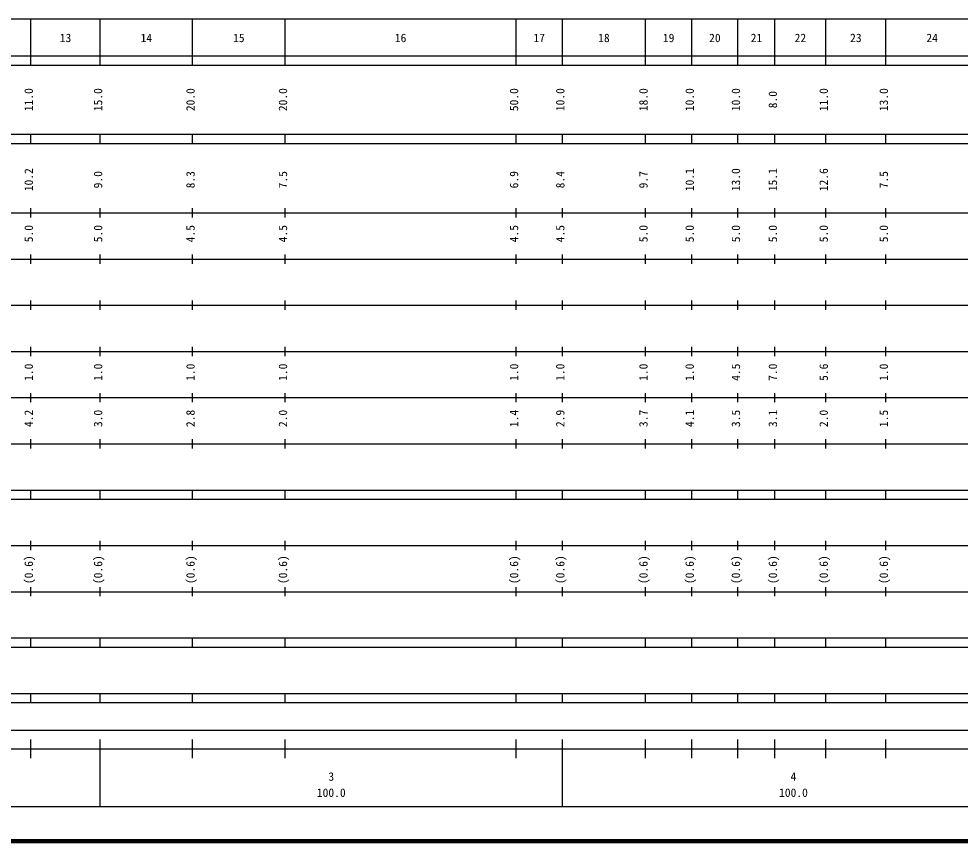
# Model space of a CAD drawing. Units: millimetres on the paper, enlarged 1000 times. Extents: x 40000 to 680000, y 20000 to 380000.
# Drawn here: x 250400 to 454073, y 20000 to 198000 of the extents above; entities that cross this region are included whole.
import ezdxf
from ezdxf.enums import TextEntityAlignment as Align

# ---------------------------------------------------------------- set-up
doc = ezdxf.new("R2010")
doc.units = ezdxf.units.MM
doc.header["$LTSCALE"] = 1000
doc.layers.add('M-TTL', color=2, linetype='Continuous', lineweight=140)
doc.layers.add('M-TTL-BAND', color=7, linetype='Continuous', lineweight=25)
doc.styles.add('ＭＳ ゴシック', font='')
doc.styles.get('ＭＳ ゴシック').set_extended_font_data('MS Gothic')

msp = doc.modelspace()

# ---------------------------------------------------------------- linework, layer by layer
at = {"layer": 'M-TTL'}
msp.add_line((40000, 20000), (680000, 20000), dxfattribs=at)
at = {"layer": 'M-TTL-BAND'}
for p, q in [((68000, 198000), (579000, 198000)), ((253000, 188000), (253000, 198000)), ((268000, 188000), (268000, 198000)), ((288000, 188000), (288000, 198000)), ((308000, 188000), (308000, 198000)), ((358000, 188000), (358000, 198000)), ((368000, 188000), (368000, 198000)), ((386000, 188000), (386000, 198000)), ((396000, 188000), (396000, 198000)), ((406000, 188000), (406000, 198000)), ((414000, 188000), (414000, 198000)), ((425000, 188000), (425000, 198000)), ((438000, 188000), (438000, 198000)), ((40000, 190000), (579000, 190000)), ((40000, 188000), (579000, 188000)), ((40000, 173000), (579000, 173000)), ((253000, 171000), (253000, 173000)), ((268000, 171000), (268000, 173000)), ((288000, 171000), (288000, 173000)), ((308000, 171000), (308000, 173000)), ((358000, 171000), (358000, 173000)), ((368000, 171000), (368000, 173000)), ((386000, 171000), (386000, 173000)), ((396000, 171000), (396000, 173000)), ((406000, 171000), (406000, 173000)), ((414000, 171000), (414000, 173000)), ((425000, 171000), (425000, 173000)), ((438000, 171000), (438000, 173000)), ((40000, 171000), (579000, 171000)), ((253000, 155000), (253000, 157000)), ((268000, 155000), (268000, 157000)), ((288000, 155000), (288000, 157000)), ((308000, 155000), (308000, 157000)), ((358000, 155000), (358000, 157000)), ((368000, 155000), (368000, 157000)), ((386000, 155000), (386000, 157000)), ((396000, 155000), (396000, 157000)), ((406000, 155000), (406000, 157000)), ((414000, 155000), (414000, 157000)), ((425000, 155000), (425000, 157000)), ((438000, 155000), (438000, 157000)), ((40000, 156000), (579000, 156000)), ((253000, 145000), (253000, 147000)), ((268000, 145000), (268000, 147000)), ((288000, 145000), (288000, 147000)), ((308000, 145000), (308000, 147000)), ((358000, 145000), (358000, 147000)), ((368000, 145000), (368000, 147000)), ((386000, 145000), (386000, 147000)), ((396000, 145000), (396000, 147000)), ((406000, 145000), (406000, 147000)), ((414000, 145000), (414000, 147000)), ((425000, 145000), (425000, 147000)), ((438000, 145000), (438000, 147000)), ((46000, 146000), (579000, 146000)), ((253000, 135000), (253000, 137000)), ((268000, 135000), (268000, 137000)), ((288000, 135000), (288000, 137000)), ((308000, 135000), (308000, 137000)), ((358000, 135000), (358000, 137000)), ((368000, 135000), (368000, 137000)), ((386000, 135000), (386000, 137000)), ((396000, 135000), (396000, 137000)), ((406000, 135000), (406000, 137000)), ((414000, 135000), (414000, 137000)), ((425000, 135000), (425000, 137000)), ((438000, 135000), (438000, 137000)), ((52000, 136000), (579000, 136000)), ((253000, 125000), (253000, 127000)), ((268000, 125000), (268000, 127000)), ((288000, 125000), (288000, 127000)), ((308000, 125000), (308000, 127000)), ((358000, 125000), (358000, 127000)), ((368000, 125000), (368000, 127000)), ((386000, 125000), (386000, 127000)), ((396000, 125000), (396000, 127000)), ((406000, 125000), (406000, 127000)), ((414000, 125000), (414000, 127000)), ((425000, 125000), (425000, 127000)), ((438000, 125000), (438000, 127000)), ((46000, 126000), (579000, 126000)), ((253000, 115000), (253000, 117000)), ((268000, 115000), (268000, 117000)), ((288000, 115000), (288000, 117000)), ((308000, 115000), (308000, 117000)), ((358000, 115000), (358000, 117000)), ((368000, 115000), (368000, 117000)), ((386000, 115000), (386000, 117000)), ((396000, 115000), (396000, 117000)), ((406000, 115000), (406000, 117000)), ((414000, 115000), (414000, 117000)), ((425000, 115000), (425000, 117000)), ((438000, 115000), (438000, 117000)), ((52000, 116000), (579000, 116000)), ((46000, 106000), (579000, 106000)), ((253000, 105000), (253000, 107000)), ((268000, 105000), (268000, 107000)), ((288000, 105000), (288000, 107000)), ((308000, 105000), (308000, 107000)), ((358000, 105000), (358000, 107000)), ((368000, 105000), (368000, 107000)), ((386000, 105000), (386000, 107000)), ((396000, 105000), (396000, 107000)), ((406000, 105000), (406000, 107000)), ((414000, 105000), (414000, 107000)), ((425000, 105000), (425000, 107000)), ((438000, 105000), (438000, 107000)), ((40000, 96000), (579000, 96000)), ((253000, 94000), (253000, 96000)), ((268000, 94000), (268000, 96000)), ((288000, 94000), (288000, 96000)), ((308000, 94000), (308000, 96000)), ((358000, 94000), (358000, 96000)), ((368000, 94000), (368000, 96000)), ((386000, 94000), (386000, 96000)), ((396000, 94000), (396000, 96000)), ((406000, 94000), (406000, 96000)), ((414000, 94000), (414000, 96000)), ((425000, 94000), (425000, 96000)), ((438000, 94000), (438000, 96000)), ((40000, 94000), (579000, 94000)), ((49000, 84000), (579000, 84000)), ((253000, 83000), (253000, 85000)), ((268000, 83000), (268000, 85000)), ((288000, 83000), (288000, 85000)), ((308000, 83000), (308000, 85000)), ((358000, 83000), (358000, 85000)), ((368000, 83000), (368000, 85000)), ((386000, 83000), (386000, 85000)), ((396000, 83000), (396000, 85000)), ((406000, 83000), (406000, 85000)), ((414000, 83000), (414000, 85000)), ((425000, 83000), (425000, 85000)), ((438000, 83000), (438000, 85000)), ((40000, 74000), (579000, 74000)), ((253000, 73000), (253000, 75000)), ((268000, 73000), (268000, 75000)), ((288000, 73000), (288000, 75000)), ((308000, 73000), (308000, 75000)), ((358000, 73000), (358000, 75000)), ((368000, 73000), (368000, 75000)), ((386000, 73000), (386000, 75000)), ((396000, 73000), (396000, 75000)), ((406000, 73000), (406000, 75000)), ((414000, 73000), (414000, 75000)), ((425000, 73000), (425000, 75000)), ((438000, 73000), (438000, 75000)), ((40000, 64000), (579000, 64000)), ((253000, 62000), (253000, 64000)), ((268000, 62000), (268000, 64000)), ((288000, 62000), (288000, 64000)), ((308000, 62000), (308000, 64000)), ((358000, 62000), (358000, 64000)), ((368000, 62000), (368000, 64000)), ((386000, 62000), (386000, 64000)), ((396000, 62000), (396000, 64000)), ((406000, 62000), (406000, 64000)), ((414000, 62000), (414000, 64000)), ((425000, 62000), (425000, 64000)), ((438000, 62000), (438000, 64000)), ((40000, 62000), (579000, 62000)), ((40000, 52000), (579000, 52000)), ((253000, 50000), (253000, 52000)), ((268000, 50000), (268000, 52000)), ((288000, 50000), (288000, 52000)), ((308000, 50000), (308000, 52000)), ((358000, 50000), (358000, 52000)), ((368000, 50000), (368000, 52000)), ((386000, 50000), (386000, 52000)), ((396000, 50000), (396000, 52000)), ((406000, 50000), (406000, 52000)), ((414000, 50000), (414000, 52000)), ((425000, 50000), (425000, 52000)), ((438000, 50000), (438000, 52000)), ((40000, 50000), (579000, 50000)), ((71000, 44000), (565000, 44000)), ((253000, 38000), (253000, 42000)), ((268000, 27500), (268000, 42000)), ((288000, 38000), (288000, 42000)), ((308000, 38000), (308000, 42000)), ((358000, 38000), (358000, 42000)), ((368000, 27500), (368000, 42000)), ((386000, 38000), (386000, 42000)), ((396000, 38000), (396000, 42000)), ((406000, 38000), (406000, 42000)), ((414000, 38000), (414000, 42000)), ((425000, 38000), (425000, 42000)), ((438000, 38000), (438000, 42000)), ((40000, 40000), (579000, 40000)), ((68000, 27500), (579000, 27500))]:
    msp.add_line(p, q, dxfattribs=at)

# ---------------------------------------------------------------- texts
at = {"layer": 'M-TTL-BAND', "style": 'ＭＳ ゴシック'}
for s, p in [('13', (260500, 192405)), ('14', (278000, 192405)), ('15', (298000, 192405)), ('16', (333000, 192405)), ('17', (363000, 192405)), ('18', (377000, 192405)), ('19', (391000, 192405)), ('20', (401000, 192405)), ('21', (410000, 192405)), ('22', (419500, 192405)), ('23', (431500, 192405)), ('24', (448000, 192405)), ('3', (318000, 32523)), ('4', (418000, 32523)), ('100.0', (318000, 29033)), ('100.0', (418000, 29033))]:
    msp.add_text(s, height=1833, dxfattribs=at).set_placement(p, align=Align.BOTTOM_CENTER)
for s, p in [('11.0', (254000, 180500)), ('15.0', (269000, 180500)), ('20.0', (289000, 180500)), ('20.0', (309000, 180500)), ('50.0', (359000, 180500)), ('10.0', (369000, 180500)), ('18.0', (387000, 180500)), ('10.0', (397000, 180500)), ('10.0', (407000, 180500)), ('8.0', (415000, 180500)), ('11.0', (426000, 180500)), ('13.0', (439000, 180500)), ('10.2', (254000, 163174)), ('10.1', (397000, 163174)), ('13.0', (407000, 163174)), ('15.1', (415000, 163174)), ('12.6', (426000, 163174)), ('9.0', (269000, 163174)), ('8.3', (289000, 163174)), ('7.5', (309000, 163174)), ('6.9', (359000, 163174)), ('8.4', (369000, 163174)), ('9.7', (387000, 163174)), ('7.5', (439000, 163174)), ('5.0', (254000, 151500)), ('5.0', (269000, 151500)), ('4.5', (289000, 151500)), ('4.5', (309000, 151500)), ('4.5', (359000, 151500)), ('4.5', (369000, 151500)), ('5.0', (387000, 151500)), ('5.0', (397000, 151500)), ('5.0', (407000, 151500)), ('5.0', (415000, 151500)), ('5.0', (426000, 151500)), ('5.0', (439000, 151500)), ('1.0', (254000, 121500)), ('1.0', (269000, 121500)), ('1.0', (289000, 121500)), ('1.0', (309000, 121500)), ('1.0', (359000, 121500)), ('1.0', (369000, 121500)), ('1.0', (387000, 121500)), ('1.0', (397000, 121500)), ('4.5', (407000, 121500)), ('7.0', (415000, 121500)), ('5.6', (426000, 121500)), ('1.0', (439000, 121500)), ('4.2', (254000, 111500)), ('3.0', (269000, 111500)), ('2.8', (289000, 111500)), ('2.0', (309000, 111500)), ('1.4', (359000, 111500)), ('2.9', (369000, 111500)), ('3.7', (387000, 111500)), ('4.1', (397000, 111500)), ('3.5', (407000, 111500)), ('3.1', (415000, 111500)), ('2.0', (426000, 111500)), ('1.5', (439000, 111500)), ('(0.6)', (254000, 78764)), ('(0.6)', (269000, 78764)), ('(0.6)', (289000, 78764)), ('(0.6)', (309000, 78764)), ('(0.6)', (359000, 78764)), ('(0.6)', (369000, 78764)), ('(0.6)', (387000, 78764)), ('(0.6)', (397000, 78764)), ('(0.6)', (407000, 78764)), ('(0.6)', (415000, 78764)), ('(0.6)', (426000, 78764)), ('(0.6)', (439000, 78764))]:
    msp.add_text(s, height=1833, rotation=90, dxfattribs=at).set_placement(p, align=Align.BOTTOM_CENTER)

doc.saveas('drawing.dxf')
